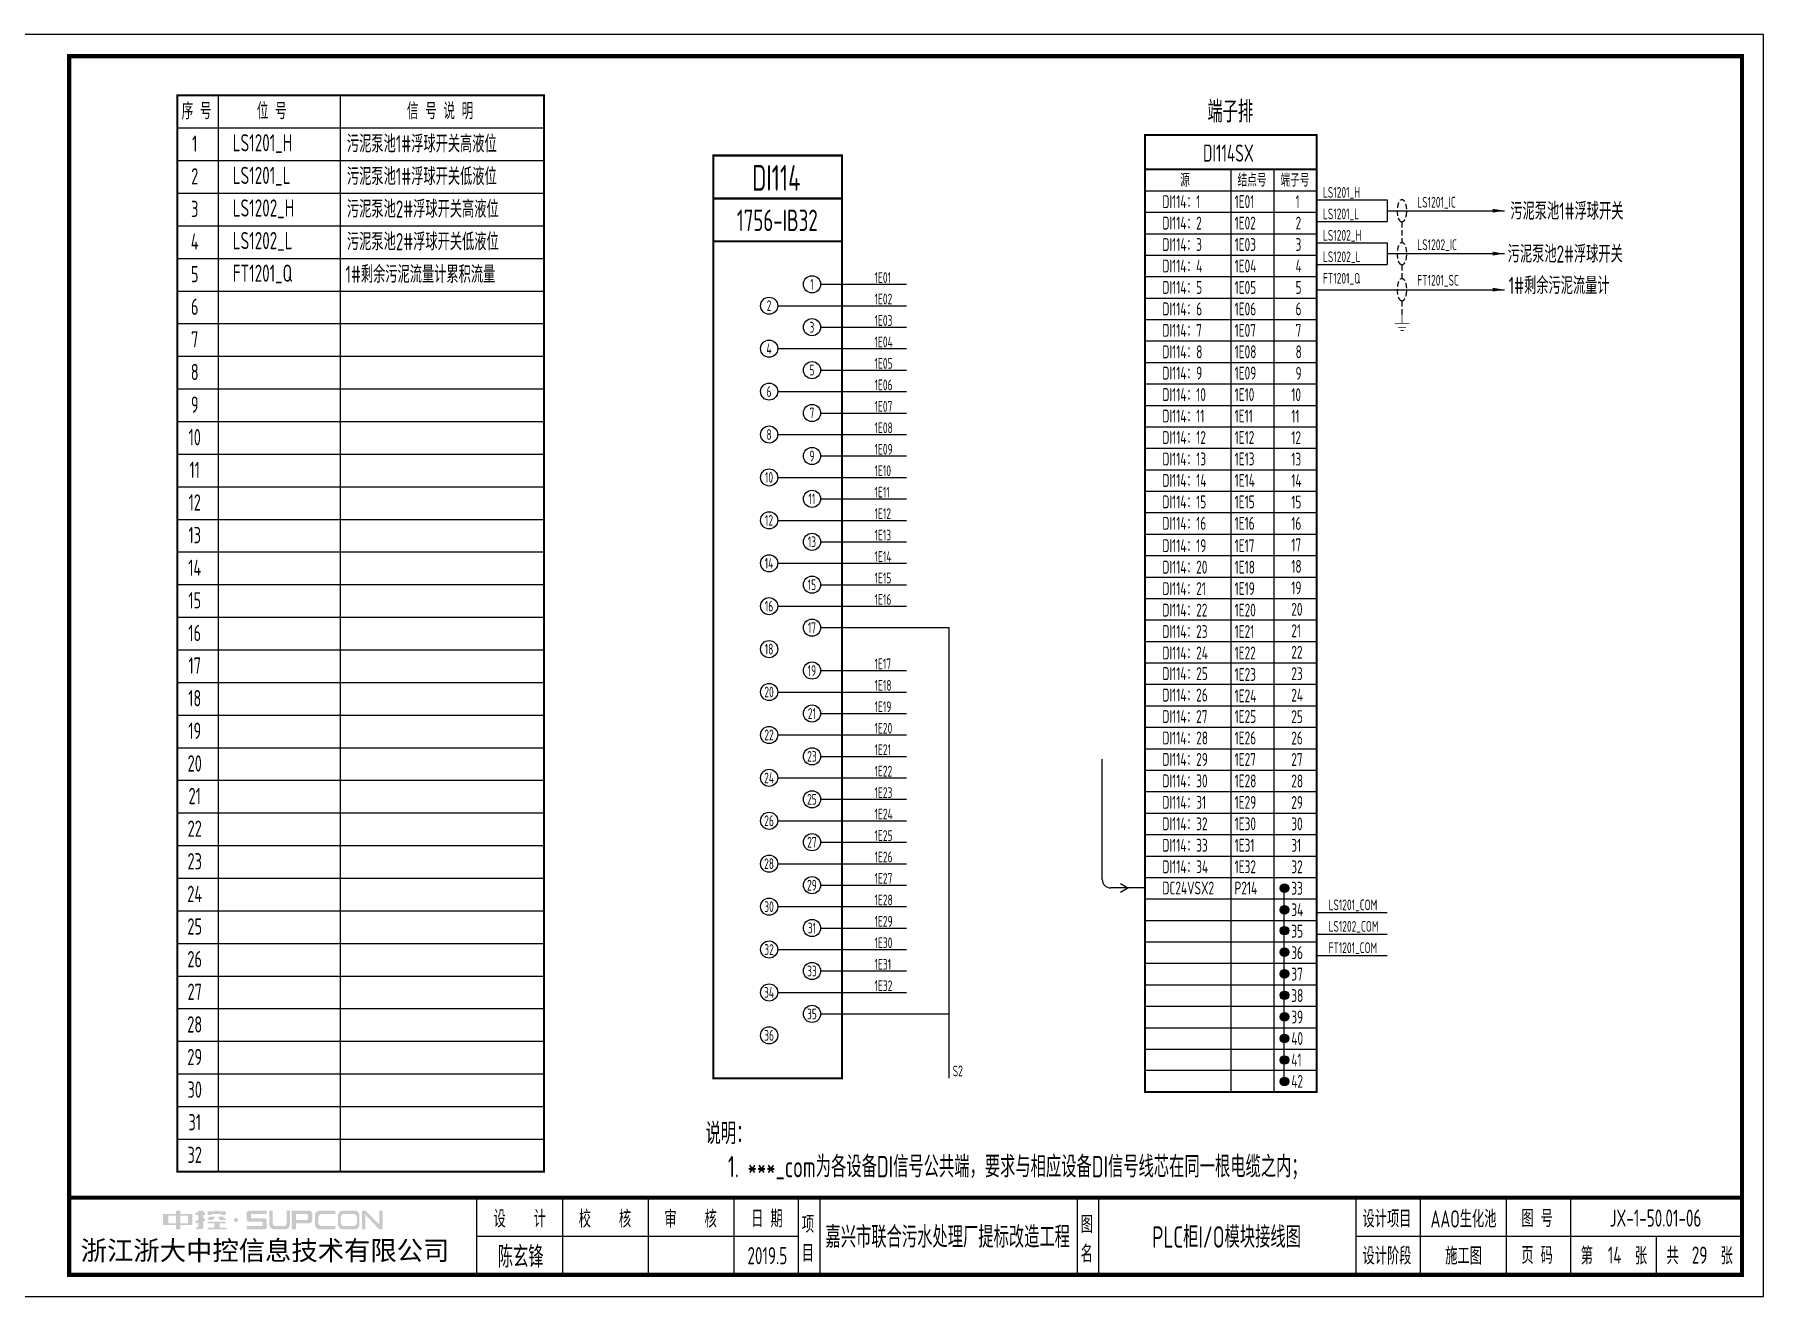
# Model space of a CAD drawing. Header units: millimetres. Extents: x 30557 to 235556, y -116603 to -73383.
# Drawn here: x 63948 to 67979, y -83077 to -80137 of the extents above; entities that cross this region are included whole.
import ezdxf
from ezdxf.enums import TextEntityAlignment as Align

# ---------------------------------------------------------------- set-up
doc = ezdxf.new("R2010")
doc.units = ezdxf.units.MM
doc.linetypes.add('DASHED2', pattern=[0.375, 0.25, -0.125])
doc.layers.add('1', color=3, linetype='Continuous')
doc.layers.add('符号层', color=3, linetype='Continuous')
doc.layers.add('_Drawing', color=7, linetype='Continuous', lineweight=25)
doc.styles.add('supcon', font='sceie.shx', dxfattribs={"width": 0.75, "height": 40, "bigfont": 'sceic.shx'})
doc.styles.add('Title', font='', dxfattribs={"height": 45})
doc.styles.get('Title').set_extended_font_data('SimHei')

# ---------------------------------------------------------------- blocks, each defined once
blk = doc.blocks.new('中控·SUPCON')
at = {"linetype": 'Continuous'}
h = blk.add_hatch(color=2, dxfattribs=at)
h.dxf.hatch_style = 1
h.paths.add_polyline_path([(34, 33), (20, 33), (20, 37), (15, 37), (15, 36), (15, 33), (0, 33), (0, 20), (13, 20), (15, 20), (15, 15), (20, 15), (20, 20), (22, 20), (34, 20)])
h.paths.add_polyline_path([(20, 30), (20, 31), (29, 31), (29, 22), (20, 22)], flags=16)
h.paths.add_polyline_path([(15, 30), (15, 22), (6, 22), (6, 31), (15, 31)], flags=16)
h.paths.add_polyline_path([(47, 32), (49, 32), (49, 35), (47, 35), (47, 37), (41, 37), (41, 35), (38, 35), (38, 32), (41, 32), (41, 25.8), (38, 25), (38, 22), (41, 22.8), (41, 18.3), (39, 17), (39, 15), (47, 16), (47, 24.5), (49, 25), (49, 28), (47, 27.5)])
h.paths.add_polyline_path([(61, 30), (55, 30), (52, 28), (52, 26), (58, 26)])
h.paths.add_polyline_path([(73, 28), (71, 28), (70, 30), (64, 30), (66, 26), (73, 26)])
h.paths.add_polyline_path([(73, 36), (64.6, 36), (64.6, 37), (60.4, 37), (60.4, 36), (52, 36), (52, 32), (56.8, 32), (56.8, 33.1), (68.2, 33.1), (68.2, 32), (73, 32)])
h.paths.add_polyline_path([(66, 22), (73, 22), (73, 24), (52, 24), (52, 22), (60, 22), (60, 17), (52, 17), (52, 15), (74, 15), (74, 17), (66, 17)])
h.paths.add_polyline_path([(82.7, 26.1, 1), (87.6, 26.1, 1)])
h.paths.add_polyline_path([(118, 28), (103.5, 28, -0.414214), (102.5, 29), (102.5, 32, -0.414214), (103.5, 33), (121, 33), (121, 37), (100.5, 37, 0.414214), (97.5, 34), (97.5, 27, 0.414214), (100.5, 24), (115, 24, -0.414214), (116, 23), (116, 20, -0.414214), (115, 19), (97.5, 19), (97.5, 15), (118, 15, 0.414214), (121, 18), (121, 25, 0.414214)])
h.paths.add_polyline_path([(128, 37), (124, 37), (124, 36), (124, 21, 0.414214), (130, 15), (142, 15, 0.414214), (148, 21), (148, 37), (144, 37), (144, 22, -0.414214), (141, 19), (131, 19, -0.414214), (128, 22)])
h.paths.add_polyline_path([(174, 26), (174, 33, 0.414214), (170, 37), (150, 37), (150, 36), (150, 15), (155, 15), (155, 22), (170, 22, 0.414214)])
h.paths.add_polyline_path([(167, 26), (155, 26), (155, 33), (167, 33, -0.414214), (169, 31), (169, 28, -0.414214)], flags=16)
h.paths.add_polyline_path([(201, 19), (185, 19, -0.414214), (181, 23), (181, 29, -0.414214), (185, 33), (201, 33), (201, 37), (183, 37, 0.414214), (177, 31), (177, 21, 0.414214), (183, 15), (201, 15)])
h.paths.add_polyline_path([(229, 21), (229, 31, 0.414214), (223, 37), (210, 37, 0.414214), (204, 31), (204, 21, 0.414214), (210, 15), (223, 15, 0.414214)])
h.paths.add_polyline_path([(207, 23), (207, 29, -0.414214), (211, 33), (222, 33, -0.414214), (226, 29), (226, 23, -0.414214), (222, 19), (211, 19, -0.414214)], flags=16)
h.paths.add_polyline_path([(236, 32.1), (252, 15), (256, 15), (256, 37), (252, 37), (252, 21), (236, 37), (232, 37), (232, 36), (232, 15), (236, 15)])
h = blk.add_hatch(color=2, dxfattribs=at)
h.dxf.hatch_style = 1
h.paths.add_polyline_path([(34, 33), (20, 33), (20, 37), (15, 37), (15, 36), (15, 33), (0, 33), (0, 20), (13, 20), (15, 20), (15, 15), (20, 15), (20, 20), (22, 20), (34, 20)])
h.paths.add_polyline_path([(20, 30), (20, 31), (29, 31), (29, 22), (20, 22)], flags=16)
h.paths.add_polyline_path([(15, 30), (15, 22), (6, 22), (6, 31), (15, 31)], flags=16)
h.paths.add_polyline_path([(47, 32), (49, 32), (49, 35), (47, 35), (47, 37), (41, 37), (41, 35), (38, 35), (38, 32), (41, 32), (41, 25.8), (38, 25), (38, 22), (41, 22.8), (41, 18.3), (39, 17), (39, 15), (47, 16), (47, 24.5), (49, 25), (49, 28), (47, 27.5)])
h.paths.add_polyline_path([(61, 30), (55, 30), (52, 28), (52, 26), (58, 26)])
h.paths.add_polyline_path([(73, 28), (71, 28), (70, 30), (64, 30), (66, 26), (73, 26)])
h.paths.add_polyline_path([(73, 36), (64.6, 36), (64.6, 37), (60.4, 37), (60.4, 36), (52, 36), (52, 32), (56.8, 32), (56.8, 33.1), (68.2, 33.1), (68.2, 32), (73, 32)])
h.paths.add_polyline_path([(66, 22), (73, 22), (73, 24), (52, 24), (52, 22), (60, 22), (60, 17), (52, 17), (52, 15), (74, 15), (74, 17), (66, 17)])
h.paths.add_polyline_path([(82.7, 26.1, 1), (87.6, 26.1, 1)])
h.paths.add_polyline_path([(118, 28), (103.5, 28, -0.414214), (102.5, 29), (102.5, 32, -0.414214), (103.5, 33), (121, 33), (121, 37), (100.5, 37, 0.414214), (97.5, 34), (97.5, 27, 0.414214), (100.5, 24), (115, 24, -0.414214), (116, 23), (116, 20, -0.414214), (115, 19), (97.5, 19), (97.5, 15), (118, 15, 0.414214), (121, 18), (121, 25, 0.414214)])
h.paths.add_polyline_path([(128, 37), (124, 37), (124, 36), (124, 21, 0.414214), (130, 15), (142, 15, 0.414214), (148, 21), (148, 37), (144, 37), (144, 22, -0.414214), (141, 19), (131, 19, -0.414214), (128, 22)])
h.paths.add_polyline_path([(174, 26), (174, 33, 0.414214), (170, 37), (150, 37), (150, 36), (150, 15), (155, 15), (155, 22), (170, 22, 0.414214)])
h.paths.add_polyline_path([(167, 26), (155, 26), (155, 33), (167, 33, -0.414214), (169, 31), (169, 28, -0.414214)], flags=16)
h.paths.add_polyline_path([(201, 19), (185, 19, -0.414214), (181, 23), (181, 29, -0.414214), (185, 33), (201, 33), (201, 37), (183, 37, 0.414214), (177, 31), (177, 21, 0.414214), (183, 15), (201, 15)])
h.paths.add_polyline_path([(229, 21), (229, 31, 0.414214), (223, 37), (210, 37, 0.414214), (204, 31), (204, 21, 0.414214), (210, 15), (223, 15, 0.414214)])
h.paths.add_polyline_path([(207, 23), (207, 29, -0.414214), (211, 33), (222, 33, -0.414214), (226, 29), (226, 23, -0.414214), (222, 19), (211, 19, -0.414214)], flags=16)
h.paths.add_polyline_path([(236, 32.1), (252, 15), (256, 15), (256, 37), (252, 37), (252, 21), (236, 37), (232, 37), (232, 36), (232, 15), (236, 15)])
h = blk.add_hatch(color=2, dxfattribs=at)
h.dxf.hatch_style = 1
h.paths.add_polyline_path([(34, 33), (20, 33), (20, 37), (15, 37), (15, 36), (15, 33), (0, 33), (0, 20), (13, 20), (15, 20), (15, 15), (20, 15), (20, 20), (22, 20), (34, 20)])
h.paths.add_polyline_path([(20, 30), (20, 31), (29, 31), (29, 22), (20, 22)], flags=16)
h.paths.add_polyline_path([(15, 30), (15, 22), (6, 22), (6, 31), (15, 31)], flags=16)
h.paths.add_polyline_path([(47, 32), (49, 32), (49, 35), (47, 35), (47, 37), (41, 37), (41, 35), (38, 35), (38, 32), (41, 32), (41, 25.8), (38, 25), (38, 22), (41, 22.8), (41, 18.3), (39, 17), (39, 15), (47, 16), (47, 24.5), (49, 25), (49, 28), (47, 27.5)])
h.paths.add_polyline_path([(61, 30), (55, 30), (52, 28), (52, 26), (58, 26)])
h.paths.add_polyline_path([(73, 28), (71, 28), (70, 30), (64, 30), (66, 26), (73, 26)])
h.paths.add_polyline_path([(73, 36), (64.6, 36), (64.6, 37), (60.4, 37), (60.4, 36), (52, 36), (52, 32), (56.8, 32), (56.8, 33.1), (68.2, 33.1), (68.2, 32), (73, 32)])
h.paths.add_polyline_path([(66, 22), (73, 22), (73, 24), (52, 24), (52, 22), (60, 22), (60, 17), (52, 17), (52, 15), (74, 15), (74, 17), (66, 17)])
h.paths.add_polyline_path([(82.7, 26.1, 1), (87.6, 26.1, 1)])
h.paths.add_polyline_path([(118, 28), (103.5, 28, -0.414214), (102.5, 29), (102.5, 32, -0.414214), (103.5, 33), (121, 33), (121, 37), (100.5, 37, 0.414214), (97.5, 34), (97.5, 27, 0.414214), (100.5, 24), (115, 24, -0.414214), (116, 23), (116, 20, -0.414214), (115, 19), (97.5, 19), (97.5, 15), (118, 15, 0.414214), (121, 18), (121, 25, 0.414214)])
h.paths.add_polyline_path([(128, 37), (124, 37), (124, 36), (124, 21, 0.414214), (130, 15), (142, 15, 0.414214), (148, 21), (148, 37), (144, 37), (144, 22, -0.414214), (141, 19), (131, 19, -0.414214), (128, 22)])
h.paths.add_polyline_path([(174, 26), (174, 33, 0.414214), (170, 37), (150, 37), (150, 36), (150, 15), (155, 15), (155, 22), (170, 22, 0.414214)])
h.paths.add_polyline_path([(167, 26), (155, 26), (155, 33), (167, 33, -0.414214), (169, 31), (169, 28, -0.414214)], flags=16)
h.paths.add_polyline_path([(201, 19), (185, 19, -0.414214), (181, 23), (181, 29, -0.414214), (185, 33), (201, 33), (201, 37), (183, 37, 0.414214), (177, 31), (177, 21, 0.414214), (183, 15), (201, 15)])
h.paths.add_polyline_path([(229, 21), (229, 31, 0.414214), (223, 37), (210, 37, 0.414214), (204, 31), (204, 21, 0.414214), (210, 15), (223, 15, 0.414214)])
h.paths.add_polyline_path([(207, 23), (207, 29, -0.414214), (211, 33), (222, 33, -0.414214), (226, 29), (226, 23, -0.414214), (222, 19), (211, 19, -0.414214)], flags=16)
h.paths.add_polyline_path([(236, 32.1), (252, 15), (256, 15), (256, 37), (252, 37), (252, 21), (236, 37), (232, 37), (232, 36), (232, 15), (236, 15)])
h = blk.add_hatch(color=2, dxfattribs=at)
h.dxf.hatch_style = 1
h.paths.add_polyline_path([(34, 33), (20, 33), (20, 37), (15, 37), (15, 36), (15, 33), (0, 33), (0, 20), (13, 20), (15, 20), (15, 15), (20, 15), (20, 20), (22, 20), (34, 20)])
h.paths.add_polyline_path([(20, 30), (20, 31), (29, 31), (29, 22), (20, 22)], flags=16)
h.paths.add_polyline_path([(15, 30), (15, 22), (6, 22), (6, 31), (15, 31)], flags=16)
h.paths.add_polyline_path([(47, 32), (49, 32), (49, 35), (47, 35), (47, 37), (41, 37), (41, 35), (38, 35), (38, 32), (41, 32), (41, 25.8), (38, 25), (38, 22), (41, 22.8), (41, 18.3), (39, 17), (39, 15), (47, 16), (47, 24.5), (49, 25), (49, 28), (47, 27.5)])
h.paths.add_polyline_path([(61, 30), (55, 30), (52, 28), (52, 26), (58, 26)])
h.paths.add_polyline_path([(73, 28), (71, 28), (70, 30), (64, 30), (66, 26), (73, 26)])
h.paths.add_polyline_path([(73, 36), (64.6, 36), (64.6, 37), (60.4, 37), (60.4, 36), (52, 36), (52, 32), (56.8, 32), (56.8, 33.1), (68.2, 33.1), (68.2, 32), (73, 32)])
h.paths.add_polyline_path([(66, 22), (73, 22), (73, 24), (52, 24), (52, 22), (60, 22), (60, 17), (52, 17), (52, 15), (74, 15), (74, 17), (66, 17)])
h.paths.add_polyline_path([(82.7, 26.1, 1), (87.6, 26.1, 1)])
h.paths.add_polyline_path([(118, 28), (103.5, 28, -0.414214), (102.5, 29), (102.5, 32, -0.414214), (103.5, 33), (121, 33), (121, 37), (100.5, 37, 0.414214), (97.5, 34), (97.5, 27, 0.414214), (100.5, 24), (115, 24, -0.414214), (116, 23), (116, 20, -0.414214), (115, 19), (97.5, 19), (97.5, 15), (118, 15, 0.414214), (121, 18), (121, 25, 0.414214)])
h.paths.add_polyline_path([(128, 37), (124, 37), (124, 36), (124, 21, 0.414214), (130, 15), (142, 15, 0.414214), (148, 21), (148, 37), (144, 37), (144, 22, -0.414214), (141, 19), (131, 19, -0.414214), (128, 22)])
h.paths.add_polyline_path([(174, 26), (174, 33, 0.414214), (170, 37), (150, 37), (150, 36), (150, 15), (155, 15), (155, 22), (170, 22, 0.414214)])
h.paths.add_polyline_path([(167, 26), (155, 26), (155, 33), (167, 33, -0.414214), (169, 31), (169, 28, -0.414214)], flags=16)
h.paths.add_polyline_path([(201, 19), (185, 19, -0.414214), (181, 23), (181, 29, -0.414214), (185, 33), (201, 33), (201, 37), (183, 37, 0.414214), (177, 31), (177, 21, 0.414214), (183, 15), (201, 15)])
h.paths.add_polyline_path([(229, 21), (229, 31, 0.414214), (223, 37), (210, 37, 0.414214), (204, 31), (204, 21, 0.414214), (210, 15), (223, 15, 0.414214)])
h.paths.add_polyline_path([(207, 23), (207, 29, -0.414214), (211, 33), (222, 33, -0.414214), (226, 29), (226, 23, -0.414214), (222, 19), (211, 19, -0.414214)], flags=16)
h.paths.add_polyline_path([(236, 32.1), (252, 15), (256, 15), (256, 37), (252, 37), (252, 21), (236, 37), (232, 37), (232, 36), (232, 15), (236, 15)])
h = blk.add_hatch(color=2, dxfattribs=at)
h.dxf.hatch_style = 1
h.paths.add_polyline_path([(34, 33), (20, 33), (20, 37), (15, 37), (15, 36), (15, 33), (0, 33), (0, 20), (13, 20), (15, 20), (15, 15), (20, 15), (20, 20), (22, 20), (34, 20)])
h.paths.add_polyline_path([(20, 30), (20, 31), (29, 31), (29, 22), (20, 22)], flags=16)
h.paths.add_polyline_path([(15, 30), (15, 22), (6, 22), (6, 31), (15, 31)], flags=16)
h.paths.add_polyline_path([(47, 32), (49, 32), (49, 35), (47, 35), (47, 37), (41, 37), (41, 35), (38, 35), (38, 32), (41, 32), (41, 25.8), (38, 25), (38, 22), (41, 22.8), (41, 18.3), (39, 17), (39, 15), (47, 16), (47, 24.5), (49, 25), (49, 28), (47, 27.5)])
h.paths.add_polyline_path([(61, 30), (55, 30), (52, 28), (52, 26), (58, 26)])
h.paths.add_polyline_path([(73, 28), (71, 28), (70, 30), (64, 30), (66, 26), (73, 26)])
h.paths.add_polyline_path([(73, 36), (64.6, 36), (64.6, 37), (60.4, 37), (60.4, 36), (52, 36), (52, 32), (56.8, 32), (56.8, 33.1), (68.2, 33.1), (68.2, 32), (73, 32)])
h.paths.add_polyline_path([(66, 22), (73, 22), (73, 24), (52, 24), (52, 22), (60, 22), (60, 17), (52, 17), (52, 15), (74, 15), (74, 17), (66, 17)])
h.paths.add_polyline_path([(82.7, 26.1, 1), (87.6, 26.1, 1)])
h.paths.add_polyline_path([(118, 28), (103.5, 28, -0.414214), (102.5, 29), (102.5, 32, -0.414214), (103.5, 33), (121, 33), (121, 37), (100.5, 37, 0.414214), (97.5, 34), (97.5, 27, 0.414214), (100.5, 24), (115, 24, -0.414214), (116, 23), (116, 20, -0.414214), (115, 19), (97.5, 19), (97.5, 15), (118, 15, 0.414214), (121, 18), (121, 25, 0.414214)])
h.paths.add_polyline_path([(128, 37), (124, 37), (124, 36), (124, 21, 0.414214), (130, 15), (142, 15, 0.414214), (148, 21), (148, 37), (144, 37), (144, 22, -0.414214), (141, 19), (131, 19, -0.414214), (128, 22)])
h.paths.add_polyline_path([(174, 26), (174, 33, 0.414214), (170, 37), (150, 37), (150, 36), (150, 15), (155, 15), (155, 22), (170, 22, 0.414214)])
h.paths.add_polyline_path([(167, 26), (155, 26), (155, 33), (167, 33, -0.414214), (169, 31), (169, 28, -0.414214)], flags=16)
h.paths.add_polyline_path([(201, 19), (185, 19, -0.414214), (181, 23), (181, 29, -0.414214), (185, 33), (201, 33), (201, 37), (183, 37, 0.414214), (177, 31), (177, 21, 0.414214), (183, 15), (201, 15)])
h.paths.add_polyline_path([(229, 21), (229, 31, 0.414214), (223, 37), (210, 37, 0.414214), (204, 31), (204, 21, 0.414214), (210, 15), (223, 15, 0.414214)])
h.paths.add_polyline_path([(207, 23), (207, 29, -0.414214), (211, 33), (222, 33, -0.414214), (226, 29), (226, 23, -0.414214), (222, 19), (211, 19, -0.414214)], flags=16)
h.paths.add_polyline_path([(236, 32.1), (252, 15), (256, 15), (256, 37), (252, 37), (252, 21), (236, 37), (232, 37), (232, 36), (232, 15), (236, 15)])
h = blk.add_hatch(color=2, dxfattribs=at)
h.dxf.hatch_style = 1
h.paths.add_polyline_path([(34, 33), (20, 33), (20, 37), (15, 37), (15, 36), (15, 33), (0, 33), (0, 20), (13, 20), (15, 20), (15, 15), (20, 15), (20, 20), (22, 20), (34, 20)])
h.paths.add_polyline_path([(20, 30), (20, 31), (29, 31), (29, 22), (20, 22)], flags=16)
h.paths.add_polyline_path([(15, 30), (15, 22), (6, 22), (6, 31), (15, 31)], flags=16)
h.paths.add_polyline_path([(47, 32), (49, 32), (49, 35), (47, 35), (47, 37), (41, 37), (41, 35), (38, 35), (38, 32), (41, 32), (41, 25.8), (38, 25), (38, 22), (41, 22.8), (41, 18.3), (39, 17), (39, 15), (47, 16), (47, 24.5), (49, 25), (49, 28), (47, 27.5)])
h.paths.add_polyline_path([(61, 30), (55, 30), (52, 28), (52, 26), (58, 26)])
h.paths.add_polyline_path([(73, 28), (71, 28), (70, 30), (64, 30), (66, 26), (73, 26)])
h.paths.add_polyline_path([(73, 36), (64.6, 36), (64.6, 37), (60.4, 37), (60.4, 36), (52, 36), (52, 32), (56.8, 32), (56.8, 33.1), (68.2, 33.1), (68.2, 32), (73, 32)])
h.paths.add_polyline_path([(66, 22), (73, 22), (73, 24), (52, 24), (52, 22), (60, 22), (60, 17), (52, 17), (52, 15), (74, 15), (74, 17), (66, 17)])
h.paths.add_polyline_path([(82.7, 26.1, 1), (87.6, 26.1, 1)])
h.paths.add_polyline_path([(118, 28), (103.5, 28, -0.414214), (102.5, 29), (102.5, 32, -0.414214), (103.5, 33), (121, 33), (121, 37), (100.5, 37, 0.414214), (97.5, 34), (97.5, 27, 0.414214), (100.5, 24), (115, 24, -0.414214), (116, 23), (116, 20, -0.414214), (115, 19), (97.5, 19), (97.5, 15), (118, 15, 0.414214), (121, 18), (121, 25, 0.414214)])
h.paths.add_polyline_path([(128, 37), (124, 37), (124, 36), (124, 21, 0.414214), (130, 15), (142, 15, 0.414214), (148, 21), (148, 37), (144, 37), (144, 22, -0.414214), (141, 19), (131, 19, -0.414214), (128, 22)])
h.paths.add_polyline_path([(174, 26), (174, 33, 0.414214), (170, 37), (150, 37), (150, 36), (150, 15), (155, 15), (155, 22), (170, 22, 0.414214)])
h.paths.add_polyline_path([(167, 26), (155, 26), (155, 33), (167, 33, -0.414214), (169, 31), (169, 28, -0.414214)], flags=16)
h.paths.add_polyline_path([(201, 19), (185, 19, -0.414214), (181, 23), (181, 29, -0.414214), (185, 33), (201, 33), (201, 37), (183, 37, 0.414214), (177, 31), (177, 21, 0.414214), (183, 15), (201, 15)])
h.paths.add_polyline_path([(229, 21), (229, 31, 0.414214), (223, 37), (210, 37, 0.414214), (204, 31), (204, 21, 0.414214), (210, 15), (223, 15, 0.414214)])
h.paths.add_polyline_path([(207, 23), (207, 29, -0.414214), (211, 33), (222, 33, -0.414214), (226, 29), (226, 23, -0.414214), (222, 19), (211, 19, -0.414214)], flags=16)
h.paths.add_polyline_path([(236, 32.1), (252, 15), (256, 15), (256, 37), (252, 37), (252, 21), (236, 37), (232, 37), (232, 36), (232, 15), (236, 15)])
blk = doc.blocks.new('supcon图框')
at = {"linetype": 'Continuous'}
for p, q in [((6145.7, 4361.7), (1987.7, 4361.7)), ((1987.7, 4361.7), (1987.7, 1421.7)), ((6145.7, 1421.7), (6145.7, 4361.7)), ((1987.7, 1421.7), (6145.7, 1421.7))]:
    blk.add_line(p, q, dxfattribs=at)
for p, q in [((3145.7, 1651.7), (3145.7, 1471.7)), ((3345.7, 1651.7), (3345.7, 1471.7)), ((3545.7, 1651.7), (3545.7, 1471.7)), ((3745.7, 1651.7), (3745.7, 1471.7)), ((3895.7, 1651.7), (3895.7, 1471.7)), ((3945.7, 1651.7), (3945.7, 1471.7)), ((4545.7, 1651.7), (4545.7, 1471.7)), ((4595.7, 1651.7), (4595.7, 1471.7)), ((5195.7, 1651.7), (5195.7, 1471.7)), ((5345.7, 1651.7), (5345.7, 1471.7)), ((5545.7, 1651.7), (5545.7, 1471.7)), ((5695.7, 1651.7), (5695.7, 1471.7)), ((3145.7, 1561.7), (3895.7, 1561.7)), ((5195.7, 1561.7), (6095.7, 1561.7)), ((5895.7, 1561.7), (5895.7, 1471.7))]:
    blk.add_line(p, q)
at = {"linetype": 'Continuous', "const_width": 10}
blk.add_lwpolyline([(2195.7, 4311.7), (6095.7, 4311.7), (6095.7, 1471.7), (2195.7, 1471.7)], close=True, dxfattribs=at)
blk.add_lwpolyline([(2195.7, 1651.7), (6095.7, 1651.7)], dxfattribs=at)
at = {"linetype": 'Continuous', "xscale": 2, "yscale": 2, "zscale": 2}
blk.add_blockref('中控·SUPCON', (2414.6, 1547.7), dxfattribs=at)
at = {"style": 'supcon', "width": 0.75}
for s, p in [('设    计', (3246.2, 1604.2)), ('校    核', (3444.8, 1604.2)), ('审    核', (3644.5, 1604.2)), ('日 期', (3822.5, 1604.2)), ('设计项目', (5268, 1604.2)), ('图 号', (5618, 1604.2)), ('项', (3918.2, 1590.7)), ('图', (4568.2, 1590.7)), ('目', (3918.2, 1522.9)), ('名', (4568.2, 1522.9)), ('设计阶段', (5268, 1518.1)), ('施工图', (5446.5, 1518.1)), ('页 码', (5618, 1518.1)), ('第      张', (5797, 1518.1)), ('共      张', (5997, 1518.1))]:
    blk.add_text(s, height=40, dxfattribs=at).set_placement(p, align=Align.MIDDLE)
at = {"style": 'Title'}
blk.add_text('浙江浙大中控信息技术有限公司', height=45, dxfattribs=at).set_placement((2222.8, 1506.2))
blk = doc.blocks.new('DI端子_42')
at = {"lineweight": -3}
h = blk.add_hatch(color=256, dxfattribs=at)
h.dxf.hatch_style = 1
h.paths.add_polyline_path([(10680.5, 453.6, 1), (10660.5, 453.6, 1)])
h = blk.add_hatch(color=256, dxfattribs=at)
h.dxf.hatch_style = 1
h.paths.add_polyline_path([(10680.5, 403.6, 1), (10660.5, 403.6, 1)])
h = blk.add_hatch(color=256, dxfattribs=at)
h.dxf.hatch_style = 1
h.paths.add_polyline_path([(10680.5, 354.9, 1), (10660.5, 354.9, 1)])
h = blk.add_hatch(color=256, dxfattribs=at)
h.dxf.hatch_style = 1
h.paths.add_polyline_path([(10680.5, 304.9, 1), (10660.5, 304.9, 1)])
h = blk.add_hatch(color=256, dxfattribs=at)
h.dxf.hatch_style = 1
h.paths.add_polyline_path([(10680.5, 254.2, 1), (10660.5, 254.2, 1)])
h = blk.add_hatch(color=256, dxfattribs=at)
h.dxf.hatch_style = 1
h.paths.add_polyline_path([(10680.5, 204.2, 1), (10660.5, 204.2, 1)])
h = blk.add_hatch(color=256, dxfattribs=at)
h.dxf.hatch_style = 1
h.paths.add_polyline_path([(10680.5, 153.8, 1), (10660.5, 153.8, 1)])
h = blk.add_hatch(color=256, dxfattribs=at)
h.dxf.hatch_style = 1
h.paths.add_polyline_path([(10680.5, 103.8, 1), (10660.5, 103.8, 1)])
h = blk.add_hatch(color=256, dxfattribs=at)
h.dxf.hatch_style = 1
h.paths.add_polyline_path([(10680.5, 53.5, 1), (10660.5, 53.5, 1)])
h = blk.add_hatch(color=256, dxfattribs=at)
h.dxf.hatch_style = 1
h.paths.add_polyline_path([(10680.5, 3.5, 1), (10660.5, 3.5, 1)])
for p, q in [((10345.5, 2208.8), (10345.5, 78.8)), ((10745.5, 2208.8), (10345.5, 2208.8)), ((10745.5, 78.8), (10745.5, 2208.8)), ((10545.5, 2128.8), (10545.5, 78.8)), ((10645.5, 2128.8), (10645.5, 78.8)), ((10345.5, 2078.8), (10745.5, 2078.8)), ((10345.5, 2028.8), (10745.5, 2028.8)), ((10345.5, 1978.8), (10745.5, 1978.8)), ((10345.5, 1928.8), (10745.5, 1928.8)), ((10345.5, 1878.8), (10745.5, 1878.8)), ((10345.5, 1828.8), (10745.5, 1828.8)), ((10345.5, 1778.8), (10745.5, 1778.8)), ((10345.5, 1728.8), (10745.5, 1728.8)), ((10345.5, 1678.8), (10745.5, 1678.8)), ((10345.5, 1628.8), (10745.5, 1628.8)), ((10345.5, 1578.8), (10745.5, 1578.8)), ((10345.5, 1528.8), (10745.5, 1528.8)), ((10345.5, 1478.8), (10745.5, 1478.8)), ((10345.5, 1428.8), (10745.5, 1428.8)), ((10345.5, 1378.8), (10745.5, 1378.8)), ((10345.5, 1328.8), (10745.5, 1328.8)), ((10345.5, 1278.8), (10745.5, 1278.8)), ((10345.5, 1228.8), (10745.5, 1228.8)), ((10345.5, 1178.8), (10745.5, 1178.8)), ((10345.5, 1128.8), (10745.5, 1128.8)), ((10345.5, 1078.8), (10745.5, 1078.8)), ((10345.5, 1028.8), (10745.5, 1028.8)), ((10345.5, 978.8), (10745.5, 978.8)), ((10345.5, 928.8), (10745.5, 928.8)), ((10345.5, 878.8), (10745.5, 878.8)), ((10345.5, 828.8), (10745.5, 828.8)), ((10345.5, 778.8), (10745.5, 778.8)), ((10345.5, 728.8), (10745.5, 728.8)), ((10345.5, 678.8), (10745.5, 678.8)), ((10345.5, 628.8), (10745.5, 628.8)), ((10345.5, 578.8), (10745.5, 578.8)), ((10345.5, 528.8), (10745.5, 528.8)), ((10345.5, 478.8), (10745.5, 478.8)), ((10345.5, 428.8), (10745.5, 428.8)), ((10345.5, 378.8), (10745.5, 378.8)), ((10345.5, 328.8), (10745.5, 328.8)), ((10345.5, 278.8), (10745.5, 278.8)), ((10345.5, 228.8), (10745.5, 228.8)), ((10345.5, 178.8), (10745.5, 178.8)), ((10345.5, 128.8), (10745.5, 128.8))]:
    blk.add_line(p, q, dxfattribs=at)
for p, q in [((10345.5, 2208.8), (10745.5, 2208.8)), ((10345.5, -21.2), (10345.5, 2208.8)), ((10745.5, 2208.8), (10745.5, -21.2)), ((10670, 2.9), (10670, 454.3)), ((10345.5, 78.8), (10745.5, 78.8)), ((10345.5, 28.8), (10345.5, 78.8)), ((10545.5, 78.8), (10545.5, -21.2)), ((10645.5, 78.8), (10645.5, -21.2)), ((10745.5, 78.8), (10745.5, 28.8)), ((10745.5, 28.8), (10345.5, 28.8)), ((10345.5, -21.2), (10345.5, 28.8)), ((10745.5, 28.8), (10745.5, -21.2)), ((10745.5, -21.2), (10345.5, -21.2)), ((10745.5, -21.2), (10345.5, -21.2))]:
    blk.add_line(p, q)
at = {"const_width": 5}
blk.add_lwpolyline([(10345.5, 2208.8), (10745.5, 2208.8), (10745.5, -21.2), (10345.5, -21.2), (10345.5, 2208.8)], dxfattribs=at)
at = {"lineweight": -3, "const_width": 5}
blk.add_lwpolyline([(10345.5, 2128.8), (10745.5, 2128.8)], dxfattribs=at)
at = {"lineweight": -3}
for centre in [(10670.5, 453.6), (10670.5, 403.6), (10670.5, 354.9), (10670.5, 304.9), (10670.5, 254.2), (10670.5, 204.2), (10670.5, 153.8), (10670.5, 103.8), (10670.5, 53.5), (10670.5, 3.5)]:
    blk.add_circle(centre, 10, dxfattribs=at)
at = {"color": 7, "style": 'supcon', "width": 0.75}
for s, p in [('源', (10427.3, 2088.6)), ('结点号', (10561.2, 2088.6)), ('端子号', (10661.2, 2088.6)), ('1', (10696.4, 2038.6)), ('2', (10696.4, 1988.6)), ('3', (10696.4, 1938.6)), ('4', (10696.4, 1888.6)), ('5', (10696.4, 1838.6)), ('6', (10696.4, 1788.6)), ('7', (10696.4, 1738.6)), ('8', (10696.4, 1688.6)), ('9', (10696.4, 1638.6)), ('10', (10686.4, 1588.6)), ('11', (10686.4, 1538.6)), ('12', (10686.4, 1488.6)), ('13', (10686.4, 1438.6)), ('14', (10686.4, 1388.6)), ('15', (10686.4, 1338.6)), ('16', (10686.4, 1288.6)), ('17', (10686.4, 1238.6)), ('18', (10686.4, 1188.6)), ('19', (10686.4, 1138.6)), ('20', (10686.4, 1088.6)), ('21', (10686.4, 1038.6)), ('22', (10686.4, 988.6)), ('23', (10686.4, 938.6)), ('24', (10686.4, 888.6)), ('25', (10686.4, 838.6)), ('26', (10686.4, 788.6)), ('27', (10686.4, 738.6)), ('28', (10686.4, 688.6)), ('29', (10686.4, 638.6)), ('30', (10686.4, 588.6)), ('31', (10686.4, 538.6)), ('32', (10686.4, 488.6)), ('33', (10686.4, 438.6)), ('34', (10686.4, 388.6)), ('35', (10686.4, 338.6)), ('36', (10686.4, 288.6)), ('37', (10686.4, 238.6)), ('38', (10686.4, 188.6)), ('39', (10686.4, 138.6)), ('40', (10686.4, 88.6)), ('41', (10686.4, 38.6)), ('42', (10686.4, -11.2))]:
    blk.add_text(s, height=30, dxfattribs=at).set_placement(p)
blk = doc.blocks.new('1756-IB32')
at = {"linetype": 'Continuous'}
for p, q in [((13409.3, 32239.5), (13609.3, 32239.5)), ((13309.3, 32189.5), (13609.3, 32189.5)), ((13409.3, 32139.5), (13609.3, 32139.5)), ((13309.3, 32089.5), (13609.3, 32089.5)), ((13409.3, 32039.5), (13609.3, 32039.5)), ((13309.3, 31989.5), (13609.3, 31989.5)), ((13409.3, 31939.5), (13609.3, 31939.5)), ((13309.3, 31889.5), (13609.3, 31889.5)), ((13409.3, 31839.5), (13609.3, 31839.5)), ((13309.3, 31789.5), (13609.3, 31789.5)), ((13409.3, 31739.5), (13609.3, 31739.5)), ((13309.3, 31689.5), (13609.3, 31689.5)), ((13409.3, 31639.5), (13609.3, 31639.5)), ((13309.3, 31589.5), (13609.3, 31589.5)), ((13409.3, 31539.5), (13609.3, 31539.5)), ((13309.3, 31489.5), (13609.3, 31489.5)), ((13409.3, 31339.5), (13609.3, 31339.5)), ((13309.3, 31289.5), (13609.3, 31289.5)), ((13409.3, 31239.5), (13609.3, 31239.5)), ((13309.3, 31189.5), (13609.3, 31189.5)), ((13409.3, 31139.5), (13609.3, 31139.5)), ((13309.3, 31089.5), (13609.3, 31089.5)), ((13409.3, 31039.5), (13609.3, 31039.5)), ((13309.3, 30989.5), (13609.3, 30989.5)), ((13409.3, 30939.5), (13609.3, 30939.5)), ((13309.3, 30889.5), (13609.3, 30889.5)), ((13409.3, 30839.5), (13609.3, 30839.5)), ((13309.3, 30789.5), (13609.3, 30789.5)), ((13409.3, 30739.5), (13609.3, 30739.5)), ((13309.3, 30689.5), (13609.3, 30689.5)), ((13409.3, 30639.5), (13609.3, 30639.5)), ((13309.3, 30589.5), (13609.3, 30589.5))]:
    blk.add_line(p, q, dxfattribs=at)
at = {"color": 5, "linetype": 'Continuous'}
for p, q in [((13409.3, 31439.5), (13709.3, 31439.5)), ((13709.3, 30389.5), (13709.3, 31439.5)), ((13409.3, 30539.5), (13709.3, 30539.5))]:
    blk.add_line(p, q, dxfattribs=at)
at = {"linetype": 'Continuous', "const_width": 5}
blk.add_lwpolyline([(13159.3, 32539.5), (13459.3, 32539.5), (13459.3, 30389.5), (13159.3, 30389.5)], close=True, dxfattribs=at)
for points in [[(13159.3, 32439.5), (13459.3, 32439.5)], [(13159.3, 32339.5), (13459.3, 32339.5)]]:
    blk.add_lwpolyline(points, dxfattribs=at)
at = {"lineweight": -3}
for centre in [(13389.3, 32239.5), (13289.3, 32189.5), (13389.3, 32139.5), (13289.3, 32089.5), (13389.3, 32039.5), (13289.3, 31989.5), (13389.3, 31939.5), (13289.3, 31889.5), (13389.3, 31839.5), (13289.3, 31789.5), (13389.3, 31739.5), (13289.3, 31689.5), (13389.3, 31639.5), (13289.3, 31589.5), (13389.3, 31539.5), (13289.3, 31489.5), (13389.3, 31439.5), (13289.3, 31389.5), (13389.3, 31339.5), (13289.3, 31289.5), (13389.3, 31239.5), (13289.3, 31189.5), (13389.3, 31139.5), (13289.3, 31089.5), (13389.3, 31039.5), (13289.3, 30989.5), (13389.3, 30939.5), (13289.3, 30889.5), (13389.3, 30839.5), (13289.3, 30789.5), (13389.3, 30739.5), (13289.3, 30689.5), (13389.3, 30639.5), (13289.3, 30589.5), (13389.3, 30539.5), (13289.3, 30489.5)]:
    blk.add_circle(centre, 20, dxfattribs=at)
at = {"color": 7, "style": 'supcon', "width": 0.75}
blk.add_text('1756-IB32', height=50, dxfattribs=at).set_placement((13308.4, 32388.6), align=Align.MIDDLE)
at = {"style": 'supcon', "width": 0.75}
for s, p in [('1', (13389.1, 32239.5)), ('2', (13289.1, 32189.5)), ('3', (13389.1, 32139.5)), ('4', (13289.1, 32089.5)), ('5', (13389.1, 32039.5)), ('6', (13289.1, 31989.5)), ('7', (13389.1, 31939.5)), ('8', (13289.1, 31889.5)), ('9', (13389.1, 31839.5)), ('10', (13289.1, 31789.5)), ('11', (13389.1, 31739.5)), ('12', (13289.1, 31689.5)), ('13', (13389.1, 31639.5)), ('14', (13289.1, 31589.5)), ('15', (13389.1, 31539.5)), ('16', (13289.1, 31489.5)), ('17', (13389.1, 31439.5)), ('18', (13289.1, 31389.5)), ('19', (13389.1, 31339.5)), ('20', (13289.1, 31289.5)), ('21', (13389.1, 31239.5)), ('22', (13289.1, 31189.5)), ('23', (13389.1, 31139.5)), ('24', (13289.1, 31089.5)), ('25', (13389.1, 31039.5)), ('26', (13289.1, 30989.5)), ('27', (13389.1, 30939.5)), ('28', (13289.1, 30889.5)), ('29', (13389.1, 30839.5)), ('30', (13289.1, 30789.5)), ('31', (13389.1, 30739.5)), ('32', (13289.1, 30689.5)), ('33', (13389.1, 30639.5)), ('34', (13289.1, 30589.5)), ('35', (13389.1, 30539.5)), ('36', (13289.1, 30489.5))]:
    blk.add_text(s, height=25, dxfattribs=at).set_placement(p, align=Align.MIDDLE)

msp = doc.modelspace()

# ---------------------------------------------------------------- linework, layer by layer
at = {"lineweight": -3}
for p, q in [((64376.1, -80278.3), (64376.1, -81038.3)), ((64661.1, -80278.3), (64661.1, -81038.3)), ((64281.1, -80354.3), (65136.1, -80354.3)), ((64281.1, -80430.3), (65136.1, -80430.3)), ((64281.1, -80506.3), (65136.1, -80506.3)), ((64281.1, -80582.3), (65136.1, -80582.3)), ((64281.1, -80658.3), (65136.1, -80658.3)), ((64281.1, -80734.3), (65136.1, -80734.3)), ((64281.1, -80810.3), (65136.1, -80810.3)), ((64281.1, -80886.3), (65136.1, -80886.3)), ((64281.1, -80962.3), (65136.1, -80962.3)), ((64281.1, -81038.3), (65136.1, -81038.3)), ((64376.1, -81038.3), (64376.1, -82786.3)), ((64661.1, -81038.3), (64661.1, -82786.3)), ((64281.1, -81114.3), (65136.1, -81114.3)), ((64281.1, -81190.3), (65136.1, -81190.3)), ((64281.1, -81266.3), (65136.1, -81266.3)), ((64281.1, -81342.3), (65136.1, -81342.3)), ((64281.1, -81418.3), (65136.1, -81418.3)), ((64281.1, -81494.3), (65136.1, -81494.3)), ((64281.1, -81570.3), (65136.1, -81570.3)), ((64281.1, -81646.3), (65136.1, -81646.3)), ((64281.1, -81722.3), (65136.1, -81722.3)), ((64281.1, -81798.3), (65136.1, -81798.3)), ((64281.1, -81874.3), (65136.1, -81874.3)), ((64281.1, -81950.3), (65136.1, -81950.3)), ((64281.1, -82026.3), (65136.1, -82026.3)), ((64281.1, -82102.3), (65136.1, -82102.3)), ((64281.1, -82178.3), (65136.1, -82178.3)), ((64281.1, -82254.3), (65136.1, -82254.3)), ((64281.1, -82330.3), (65136.1, -82330.3)), ((64281.1, -82406.3), (65136.1, -82406.3)), ((64281.1, -82482.3), (65136.1, -82482.3)), ((64281.1, -82558.3), (65136.1, -82558.3)), ((64281.1, -82634.3), (65136.1, -82634.3)), ((64281.1, -82710.3), (65136.1, -82710.3)), ((64281.1, -82786.3), (65136.1, -82786.3))]:
    msp.add_line(p, q, dxfattribs=at)
for p, q in [((66937.3, -80522.2), (67101.5, -80522.2)), ((67101.5, -80522.2), (67101.5, -80572.2)), ((67101.5, -80547.2), (67375, -80547.2)), ((66937.3, -80572.2), (67101.5, -80572.2)), ((66937.3, -80622.2), (67101.5, -80622.2)), ((66937.3, -80622.2), (67101.5, -80622.2)), ((67101.5, -80622.2), (67101.5, -80672.2)), ((67101.5, -80647.2), (67375, -80647.2)), ((66937.3, -80672.2), (67101.5, -80672.2)), ((66937.3, -80731.2), (67101.5, -80731.2)), ((67101.5, -80731.2), (67375, -80731.2)), ((66937.3, -82182.5), (67101.5, -82182.5)), ((66937.3, -82182.5), (67101.5, -82182.5)), ((66937.3, -82232.5), (67101.5, -82232.5)), ((66937.3, -82282.3), (67101.5, -82282.3))]:
    msp.add_line(p, q)
at = {"color": 0, "linetype": 'DASHED2', "ltscale": 50}
for p, q in [((67136.2, -80573.8), (67136.2, -80620.9)), ((67136.2, -80673.8), (67136.2, -80704.8)), ((67136.2, -80757.7), (67136.2, -80788.7))]:
    msp.add_line(p, q, dxfattribs=at)
at = {"color": 37, "linetype": 'Continuous'}
for p, q in [((66437.3, -82105.1), (66437.3, -81825.1)), ((66537.3, -82125.1), (66457.3, -82125.1)), ((66479.9, -82115.1), (66497.3, -82125.1)), ((66479.9, -82135.1), (66497.3, -82125.1))]:
    msp.add_line(p, q, dxfattribs=at)
at = {"lineweight": -3, "const_width": 4.75}
msp.add_lwpolyline([(64281.1, -80278.3), (64281.1, -82786.3), (65136.1, -82786.3), (65136.1, -80278.3)], close=True, dxfattribs=at)
for points in [[(67375, -80547.2, 0, 9, 0), (67347.3, -80547.2, 9, 9, 0)], [(67375, -80647.2, 0, 9, 0), (67347.3, -80647.2, 9, 9, 0)], [(67375, -80731.2, 0, 9, 0), (67347.3, -80731.2, 9, 9, 0)]]:
    msp.add_lwpolyline(points, format="xyseb")
at = {"color": 37, "linetype": 'Continuous'}
msp.add_arc((66457.3, -82105.1), 20, 180, 270, dxfattribs=at)
at = {"color": 0, "linetype": 'DASHED2', "ltscale": 50}
for centre in [(67136.2, -80547.3), (67136.2, -80647.3), (67136.2, -80731.2)]:
    msp.add_ellipse(centre, major_axis=(0, -26.4), ratio=0.394838, dxfattribs=at)
at = {"layer": '1', "color": 0, "const_width": 1.62}
for points in [[(67119.1, -80809.8), (67153.2, -80809.8)], [(67136.2, -80788.7), (67136.2, -80809.8)], [(67127.2, -80819.2), (67145.6, -80819.2)], [(67132.9, -80826.3), (67140, -80826.3)]]:
    msp.add_lwpolyline(points, dxfattribs=at)

# ---------------------------------------------------------------- block references
for name, p in [('supcon图框', (61833.2, -84498.5)), ('DI端子_42', (56191.7, -82579.5))]:
    msp.add_blockref(name, p)
at = {"color": 1}
msp.add_blockref('1756-IB32', (52371.5, -112958.1), dxfattribs=at)

# ---------------------------------------------------------------- texts
at = {"style": 'supcon', "width": 0.75}
for s, p in [('序 号', (64326.2, -80334)), ('位 号', (64501.3, -80334)), ('信 号 说 明', (64893.7, -80334)), ('1', (64321.7, -80410)), ('2', (64321.7, -80486)), ('3', (64321.7, -80562)), ('4', (64321.7, -80638)), ('5', (64321.7, -80714)), ('6', (64321.7, -80790)), ('7', (64321.7, -80866)), ('8', (64321.7, -80942)), ('9', (64321.7, -81018)), ('10', (64321.7, -81094)), ('11', (64321.7, -81170)), ('12', (64321.7, -81246)), ('13', (64321.7, -81322)), ('14', (64321.7, -81398)), ('15', (64321.7, -81474)), ('16', (64321.7, -81550)), ('17', (64321.7, -81626)), ('18', (64321.7, -81702)), ('19', (64321.7, -81778)), ('20', (64321.7, -81854)), ('21', (64321.7, -81930)), ('22', (64321.7, -82006)), ('23', (64321.7, -82082)), ('24', (64321.7, -82158)), ('25', (64321.7, -82234)), ('26', (64321.7, -82310)), ('27', (64321.7, -82386)), ('28', (64321.7, -82462)), ('29', (64321.7, -82538)), ('30', (64321.7, -82614)), ('31', (64321.7, -82690)), ('32', (64321.7, -82766))]:
    msp.add_text(s, height=38, dxfattribs=at).set_placement(p, align=Align.CENTER)
at = {"linetype": 'Continuous', "style": 'supcon', "width": 0.75}
for s, height, p in [('污泥泵池1#浮球开关高液位', 40, (64676.5, -80411.3)), ('LS1201_H', 40, (64410.2, -80408.8)), ('LS1201_L', 40, (64410.2, -80484.8)), ('污泥泵池1#浮球开关低液位', 40, (64676.5, -80487.3)), ('LS1202_H', 40, (64410.2, -80560.8)), ('污泥泵池2#浮球开关高液位', 40, (64676.5, -80563.3)), ('LS1201_H', 25, (66952, -80517)), ('LS1201_IC', 25, (67172, -80539.8)), ('污泥泵池1#浮球开关', 40, (67388.7, -80568.1)), ('LS1201_L', 25, (66952, -80567)), ('LS1202_L', 40, (64410.2, -80636.8)), ('污泥泵池2#浮球开关低液位', 40, (64676.5, -80639.3)), ('LS1202_H', 25, (66952, -80617)), ('LS1202_L', 25, (66952, -80667)), ('LS1202_IC', 25, (67172, -80638.8)), ('污泥泵池2#浮球开关', 40, (67382.6, -80668.1)), ('FT1201_Q', 40, (64410.2, -80712.8)), ('1#剩余污泥流量计累积流量', 40, (64673.2, -80715.3)), ('FT1201_Q', 25, (66952, -80717)), ('FT1201_SC', 25, (67172, -80721.7)), ('1#剩余污泥流量计', 40, (67385, -80741.6))]:
    msp.add_text(s, height=height, dxfattribs=at).set_placement(p)
at = {"color": 3, "style": 'supcon', "width": 0.75}
for s, height, p in [('DI114', 60, (65677.6, -80470.6)), ('AAO生化池', 40, (67279.6, -82894.3)), ('陈玄锋', 50, (65081.6, -82981.9)), ('2019.5', 40, (65656.7, -82981.9)), ('14', 40, (67632.1, -82980.5)), ('29', 40, (67830.1, -82980.5))]:
    msp.add_text(s, height=height, dxfattribs=at).set_placement(p, align=Align.MIDDLE)
for s, p in [('DI114：1', (66577.6, -80541)), ('DI114：2', (66577.6, -80591)), ('DI114：3', (66577.6, -80641)), ('DI114：4', (66577.6, -80691)), ('DI114：5', (66577.6, -80741)), ('DI114：6', (66577.6, -80791)), ('DI114：7', (66577.6, -80841)), ('DI114：8', (66577.6, -80891)), ('DI114：9', (66577.6, -80940.6)), ('DI114：10', (66577.6, -80990.6)), ('DI114：11', (66577.6, -81040.6)), ('DI114：12', (66577.6, -81090.6)), ('DI114：13', (66577.6, -81140.6)), ('DI114：14', (66577.6, -81190.6)), ('DI114：15', (66577.6, -81240.6)), ('DI114：16', (66577.6, -81290.6)), ('DI114：19', (66577.6, -81342.7)), ('DI114：20', (66577.6, -81392.7)), ('DI114：21', (66577.6, -81442.7)), ('DI114：22', (66577.6, -81492.7)), ('DI114：23', (66577.6, -81542.7)), ('DI114：24', (66577.6, -81592.7)), ('DI114：25', (66577.6, -81640.7)), ('DI114：26', (66577.6, -81690.7)), ('DI114：27', (66577.6, -81740.7)), ('DI114：28', (66577.6, -81790.7)), ('DI114：29', (66577.6, -81840.7)), ('DI114：30', (66577.6, -81890.7)), ('DI114：31', (66577.6, -81940.7)), ('DI114：32', (66577.6, -81990.7)), ('DI114：33', (66577.6, -82040.7)), ('DI114：34', (66577.6, -82090.7))]:
    msp.add_text(s, height=30, dxfattribs=at).set_placement(p)
at = {"color": 7, "style": 'supcon', "width": 0.75}
msp.add_text('DC24VSX2', height=30, dxfattribs=at).set_placement((66577.6, -82140.3))
at = {"insert": (66964.9, -82152), "char_height": 25, "attachment_point": 1, "line_spacing_factor": 1.2, "style": 'supcon'}
msp.add_mtext('LS1201_COM\\PLS1202_COM\\PFT1201_COM', dxfattribs=at)
at = {"layer": '1', "style": 'supcon', "width": 0.75}
msp.add_text('DI114SX', height=40, dxfattribs=at).set_placement((66731.5, -80432.9), align=Align.CENTER)
at = {"layer": '1', "color": 3, "style": 'supcon', "width": 0.75}
for s, height, p in [('1E01', 30, (66745.9, -80541)), ('1E02', 30, (66745.9, -80591)), ('1E03', 30, (66745.9, -80641)), ('1E01', 25, (65906.6, -80715.5)), ('1E04', 30, (66745.9, -80691)), ('1E05', 30, (66745.9, -80741)), ('1E02', 25, (65906.6, -80765.5)), ('1E06', 30, (66745.9, -80791)), ('1E03', 25, (65906.6, -80815.5)), ('1E07', 30, (66745.9, -80841)), ('1E04', 25, (65906.6, -80865.5)), ('1E05', 25, (65906.6, -80915.5)), ('1E08', 30, (66745.9, -80891)), ('1E09', 30, (66745.9, -80940.6)), ('1E06', 25, (65906.6, -80965.5)), ('1E10', 30, (66745.9, -80990.6)), ('1E07', 25, (65906.6, -81015.5)), ('1E11', 30, (66745.9, -81040.6)), ('1E08', 25, (65906.6, -81065.5)), ('1E09', 25, (65906.6, -81115.5)), ('1E12', 30, (66745.9, -81090.6)), ('1E13', 30, (66745.9, -81140.6)), ('1E10', 25, (65906.6, -81165.5)), ('1E14', 30, (66745.9, -81190.6)), ('1E11', 25, (65906.6, -81215.5)), ('1E15', 30, (66745.9, -81240.6)), ('1E12', 25, (65906.6, -81265.5)), ('1E13', 25, (65906.6, -81315.5)), ('1E16', 30, (66745.9, -81290.6)), ('1E17', 30, (66745.9, -81342.7)), ('1E14', 25, (65906.6, -81365.5)), ('1E18', 30, (66745.9, -81392.7)), ('1E15', 25, (65906.6, -81415.5)), ('1E19', 30, (66745.9, -81442.7)), ('1E16', 25, (65906.6, -81465.5)), ('1E20', 30, (66745.9, -81492.7)), ('1E21', 30, (66745.9, -81542.7)), ('1E22', 30, (66745.9, -81592.7)), ('1E17', 25, (65906.6, -81615.5)), ('1E23', 30, (66745.9, -81642.7)), ('1E18', 25, (65906.6, -81665.5)), ('1E19', 25, (65906.6, -81715.5)), ('1E24', 30, (66745.9, -81692.7)), ('1E25', 30, (66745.9, -81740.7)), ('1E20', 25, (65906.6, -81765.5)), ('1E26', 30, (66745.9, -81790.7)), ('1E21', 25, (65906.6, -81815.5)), ('1E27', 30, (66745.9, -81840.7)), ('1E22', 25, (65906.6, -81865.5)), ('1E23', 25, (65906.6, -81915.5)), ('1E28', 30, (66745.9, -81890.7)), ('1E29', 30, (66745.9, -81940.7)), ('1E24', 25, (65906.6, -81965.5)), ('1E30', 30, (66745.9, -81990.7)), ('1E25', 25, (65906.6, -82015.5)), ('1E31', 30, (66745.9, -82040.7)), ('1E26', 25, (65906.6, -82065.5)), ('1E32', 30, (66745.9, -82090.7)), ('1E27', 25, (65906.6, -82115.5)), ('1E28', 25, (65906.6, -82165.5)), ('P214', 30, (66745.9, -82140.3)), ('1E29', 25, (65906.6, -82215.5)), ('1E30', 25, (65906.6, -82265.5)), ('1E31', 25, (65906.6, -82315.5)), ('1E32', 25, (65906.6, -82365.5)), ('S2', 25, (66088.9, -82564.1))]:
    msp.add_text(s, height=height, dxfattribs=at).set_placement(p)
at = {"layer": '_Drawing', "color": 3, "style": 'supcon', "width": 0.75}
for s, height, p in [('说明：', 50, (65566.1, -82694.8)), ('1. ***_com为各设备DI信号公共端，要求与相应设备DI信号线芯在同一根电缆之内；', 50, (66239.4, -82774.1)), ('JX-1-50.01-06', 40, (67727.4, -82894.3)), ('嘉兴市联合污水处理厂提标改造工程', 50, (66077.2, -82935.8)), ('PLC柜I/O模块接线图', 50, (66727.2, -82935.8))]:
    msp.add_text(s, height=height, dxfattribs=at).set_placement(p, align=Align.MIDDLE)
at = {"layer": '符号层', "color": 4, "style": 'supcon', "width": 0.75}
msp.add_text('端子排', height=50, dxfattribs=at).set_placement((66682.6, -80341.5))

doc.saveas('drawing.dxf')
